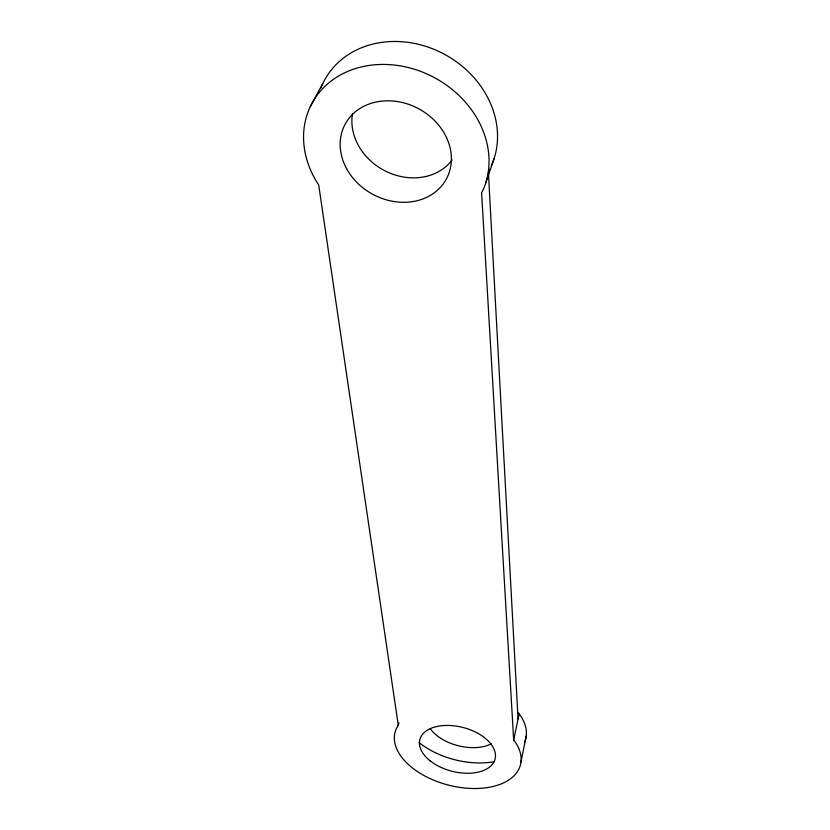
<?xml version="1.0" encoding="UTF-8"?>
<svg xmlns="http://www.w3.org/2000/svg" width="830" height="830" viewBox="0 0 830 830"><rect width="100%" height="100%" fill="white"/><g stroke="black" fill="none" stroke-linecap="round" stroke-linejoin="round"><path stroke-width="1.25" d="M520.97 761.971L526.251 735.961M398.981 723.013L397.601 726.364A64.761 37.651 14.5 0 0 461.988 787.701A64.761 37.651 14.5 0 0 514.61 741.117L513.677 740.018L519.144 713.956L518.273 712.825M489.669 169.237L488.424 172.868L518.065 719.102M485.768 182.849L494.213 158.24M310.275 106.645L322.839 83.467M519.144 713.956L520.068 715.055A63.754 37.9 14.4 0 1 524.342 742.653M398.307 725.41L318.679 184.82L317.164 182.621A95.99 81.029 28.7 0 1 388.077 64.553A95.99 81.029 28.7 0 1 482.738 190.744L481.597 192.716L513.677 740.018M320.92 87.928A93.832 80.354 29.5 0 1 438.095 51.128A93.832 80.354 29.5 0 1 491.215 166.073M493.912 761.753A63.754 37.9 14.4 0 1 419.077 742.591M452.226 159.92A56.264 48.15 29.5 0 1 387.361 171.997A56.264 48.15 29.5 0 1 352.439 113.835M491.319 743.815A38.242 22.721 14.4 0 1 430.241 728.719M346.618 168.687A57.55 48.545 28.6 0 0 442.878 184.374A57.55 48.545 28.6 0 0 397.819 101.623A57.55 48.545 28.6 0 0 346.618 168.687M430.345 760.996A38.844 22.576 14.5 0 0 494.109 761.608A38.844 22.576 14.5 0 0 447.889 725.43A38.844 22.576 14.5 0 0 430.345 760.996"/></g></svg>
